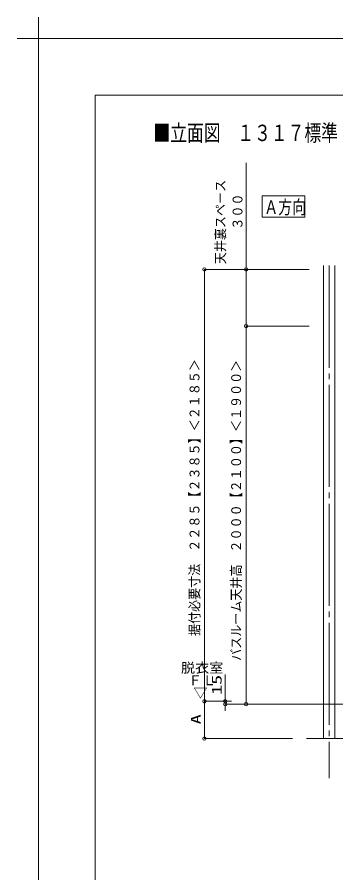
# Model space of a CAD drawing. Units: millimetres on the paper, with parts at other scales. Extents: x -305 to 305, y -152 to 152.
# Drawn here: x -304.8 to -248.6, y 1.3 to 152.3 of the extents above; entities that cross this region are included whole.
import ezdxf
from ezdxf.enums import TextEntityAlignment as Align

# ---------------------------------------------------------------- set-up
doc = ezdxf.new("R2010")
doc.units = ezdxf.units.MM
for name, pattern in [('DASHED2', [3, 2, -1]), ('LONG_CHAIN', [21, 18, -1, 1, -1]), ('LONG_DOUBLE_CHAIN', [21.8, 18, -1, 0.6, -0.6, 0.6, -1])]:
    doc.linetypes.add(name, pattern=pattern)
for name, color, linetype, lineweight in [('0-0_0', 7, 'Continuous', 9), ('0-1_VIEW0001', 7, 'DASHED2', 9), ('0-3_1図面枠', 7, 'Continuous', 9), ('0-4_図面枠', 3, 'Continuous', 9), ('0-5_DEFPOINTS', 7, 'Continuous', 9)]:
    doc.layers.add(name, color=color, linetype=linetype, lineweight=lineweight)
doc.styles.add('ＭＳ ゴシック', font='')
doc.styles.get('ＭＳ ゴシック').set_extended_font_data('MS Gothic')

# ---------------------------------------------------------------- blocks, each defined once
blk = doc.blocks.new('_ORIGIN')
at = {"layer": '0-0_0'}
blk.add_line((0, 0), (-1, 0), dxfattribs=at)
blk.add_circle((0, 0), 0.5, dxfattribs=at)
blk = doc.blocks.new('X66')
at = {"layer": '0-0_0', "style": 'ＭＳ ゴシック', "width": 0.9}
for s, p in [('天井裏スペース', (-367.696, 244.48)), ('３００', (-364.676, 250.575))]:
    blk.add_text(s, height=1.73, rotation=90, dxfattribs=at).set_placement(p, align=Align.BOTTOM_LEFT)
blk = doc.blocks.new('グループ-6')
at = {"layer": '0-3_1図面枠'}
for p, q in [((-4200, 2895), (-4200, 3045)), ((-4275, 2970), (-4125, 2970))]:
    blk.add_line(p, q, dxfattribs=at)

msp = doc.modelspace()

# ---------------------------------------------------------------- linework, layer by layer
at = {"layer": '0-0_0'}
for p, q in [((-254.298, 107.758), (-271.757, 107.758)), ((-271.757, 32.191), (-271.757, 107.158)), ((-264.423, 98.358), (-264.423, 107.158)), ((-254.298, 97.758), (-264.424, 97.758)), ((-264.424, 31.691), (-264.424, 97.158)), ((-253.298, 97.758), (-264.423, 97.758)), ((-268.089, 32.191), (-268.089, 32.791)), ((-268.624, 31.591), (-271.757, 31.591)), ((-267.873, 31.591), (-271.757, 31.591)), ((-271.757, 25.625), (-271.757, 30.991)), ((-268.089, 31.091), (-268.089, 31.591)), ((-256.965, 31.091), (-268.089, 31.091)), ((-268.089, 30.491), (-268.089, 29.891)), ((-254.298, 31.091), (-264.424, 31.091)), ((-256.21, 25.025), (-271.757, 25.025))]:
    msp.add_line(p, q, dxfattribs=at)
for points in [[(-253.298, 107.758), (-264.423, 107.758), (-264.423, 126.572)], [(-266.965, 31.591), (-268.089, 31.591), (-268.089, 36.349)]]:
    msp.add_lwpolyline(points, dxfattribs=at)
at = {"layer": '0-1_VIEW0001', "linetype": 'Continuous'}
for p, q in [((-261.577, 116.984), (-261.577, 120.734)), ((-261.577, 120.734), (-254.077, 120.734)), ((-254.077, 116.984), (-254.077, 120.734)), ((-261.577, 116.984), (-254.077, 116.984)), ((-250.758, 108.425), (-250.758, 25.025)), ((-248.758, 108.425), (-248.758, 25.025)), ((-253.763, 25.025), (-185.758, 25.025))]:
    msp.add_line(p, q, dxfattribs=at)
at = {"layer": '0-1_VIEW0001', "linetype": 'LONG_CHAIN'}
msp.add_line((-249.758, 108.425), (-249.758, 18.017), dxfattribs=at)
at = {"layer": '0-1_VIEW0001', "linetype": 'LONG_DOUBLE_CHAIN'}
for p in [(-152.662, 31.091), (-175.276, 31.091)]:
    msp.add_line(p, (-257.758, 31.091), dxfattribs=at)
at = {"layer": '0-4_図面枠'}
msp.add_lwpolyline([(-291.017, -138.498), (108.983, -138.498), (108.983, 138.502), (-291.017, 138.502)], close=True, dxfattribs=at)
at = {"layer": '0-5_DEFPOINTS'}
for p in [(118.983, 148.502), (-301.017, -148.498)]:
    msp.add_line(p, (-301.017, 148.502), dxfattribs=at)

# ---------------------------------------------------------------- block references
at = {"layer": '0-0_0'}
msp.add_blockref('X66', (100.136, -135.805), dxfattribs=at)
at = {"layer": '0-0_0', "xscale": 0.6, "yscale": 0.6}
for p, rotation in [((-271.757, 107.758), 90), ((-264.423, 107.758), 90), ((-264.423, 97.758), 270), ((-264.424, 97.758), 90), ((-271.757, 31.591), 270), ((-271.757, 31.591), 90), ((-268.089, 31.591), 270), ((-268.089, 31.091), 90), ((-264.424, 31.091), 270), ((-271.757, 25.025), 270)]:
    msp.add_blockref('_ORIGIN', p, dxfattribs=dict(at, rotation=rotation))
at = {"layer": '0-3_1図面枠', "xscale": 0.05, "yscale": 0.05}
msp.add_blockref('グループ-6', (-91.017, 0.002), dxfattribs=at)

# ---------------------------------------------------------------- texts
at = {"layer": '0-0_0', "style": 'ＭＳ ゴシック', "width": 0.75}
msp.add_text('■立面図\u3000１３１７標準\u3000ＡＬ／ＢＬ（Ｓ＝１／３０）', height=2.889, dxfattribs=at).set_placement((-280.735, 129.523), align=Align.BOTTOM_LEFT)
at = {"layer": '0-0_0', "style": 'ＭＳ ゴシック'}
for s, width, p in [('据付必要寸法\u3000２２８５【２３８５】＜２１８５＞', 0.9, (-272.119, 43.104)), ('バスルーム天井高\u3000２０００【２１００】＜１９００＞', 0.9, (-264.786, 38.724)), ('15', 1.5, (-268.206, 32.727)), ('A', 1.5, (-271.874, 27.538))]:
    msp.add_text(s, height=1.73, rotation=90, dxfattribs=dict(at, width=width)).set_placement(p, align=Align.BOTTOM_LEFT)
at = {"layer": '0-1_VIEW0001', "style": 'ＭＳ ゴシック'}
for s, height, width, p in [('Ａ方向', 2.405, 0.75, (-261.22, 116.835)), ('脱衣室', 1.732, 1.05, (-275.876, 36.109)), ('ＦＬ', 1.732, 1.05, (-274.626, 33.909)), ('▽', 1.732, 1.05, (-273.696, 31.709))]:
    msp.add_text(s, height=height, dxfattribs=dict(at, width=width)).set_placement(p, align=Align.BOTTOM_LEFT)

doc.saveas('drawing.dxf')
